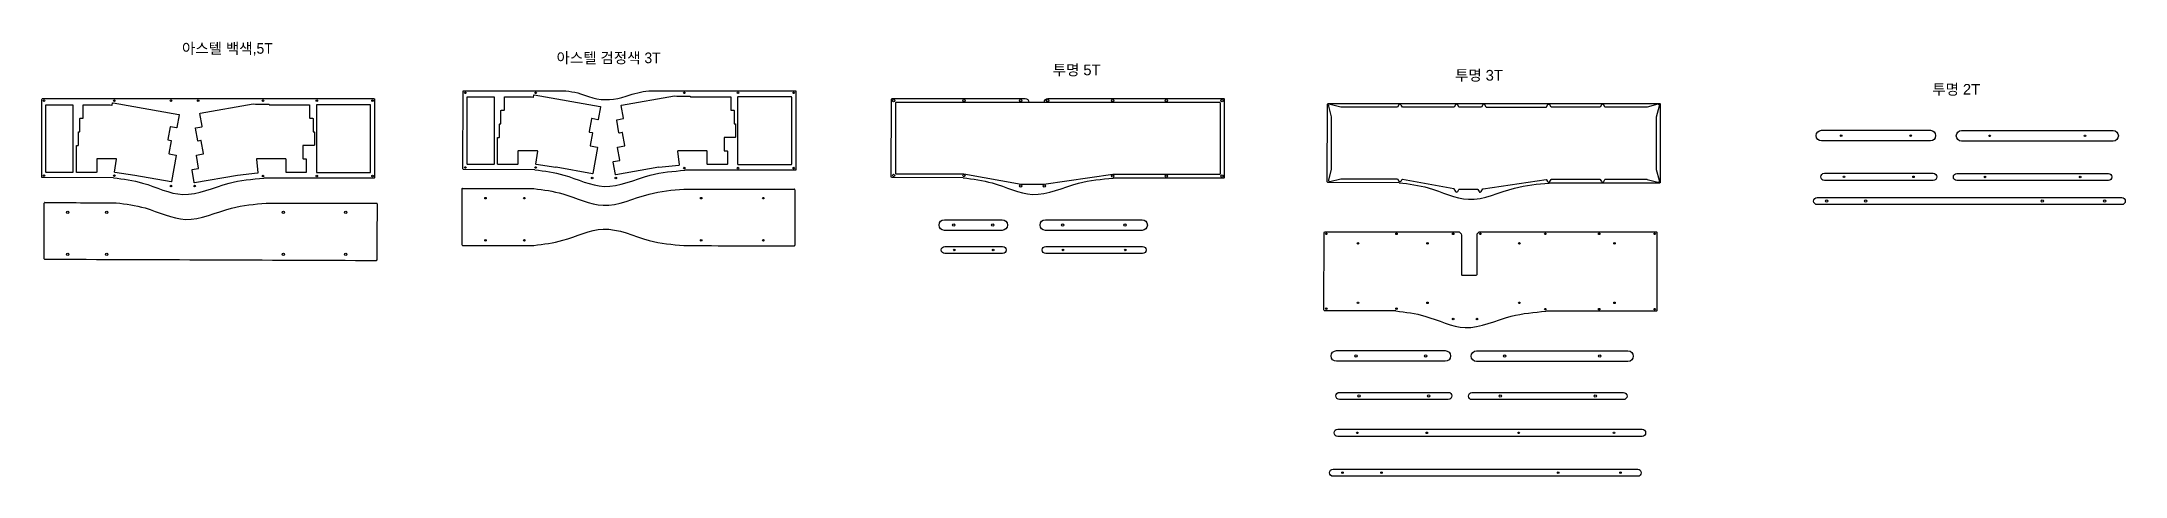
# Model space of a CAD drawing. Header units: millimetres. Extents: x 79 to 3015, y 73 to 685.
import ezdxf

# ---------------------------------------------------------------- set-up
doc = ezdxf.new("R2010")
doc.units = ezdxf.units.MM
doc.styles.get("Standard").update_dxf_attribs({"font": 'arial.ttf'})

msp = doc.modelspace()

# ---------------------------------------------------------------- linework, layer by layer
at = {"linetype": 'Continuous'}
for p, q in [((1892.2, 594.5), (1896.3, 579.4)), ((1909.6, 592.8), (1894.5, 596.8)), ((1909.8, 592.8), (1909.6, 592.8)), ((1989.4, 592.8), (1909.8, 592.8)), ((1989.6, 592.9), (1989.4, 592.8)), ((1991.4, 596), (1989.6, 592.9)), ((1996.4, 592.9), (1994.6, 595.9)), ((1996.7, 592.8), (1996.4, 592.9)), ((2069.1, 592.8), (1996.7, 592.8)), ((2069.4, 593), (2069.1, 592.8)), ((2071.2, 596), (2069.4, 593)), ((2076.1, 592.9), (2074.4, 596)), ((2076.4, 592.8), (2076.1, 592.9)), ((2107.6, 592.8), (2076.4, 592.8)), ((2107.8, 592.9), (2107.6, 592.8)), ((2109.6, 596), (2107.8, 592.9)), ((2114.6, 592.9), (2112.8, 596)), ((2114.8, 592.6), (2114.6, 592.9)), ((2198.9, 592.6), (2114.8, 592.6)), ((2199.2, 592.9), (2198.9, 592.6)), ((2200.9, 596), (2199.2, 592.9)), ((2205.9, 592.9), (2204.2, 596)), ((2206.2, 592.8), (2205.9, 592.9)), ((2274.7, 592.8), (2206.2, 592.8)), ((2275, 592.9), (2274.7, 592.8)), ((2276.8, 596), (2275, 592.9)), ((2281.8, 592.9), (2280, 596)), ((2282, 592.8), (2281.8, 592.9)), ((2340.9, 592.8), (2282, 592.8)), ((2341.1, 592.8), (2340.9, 592.8)), ((2356.2, 596.9), (2341.1, 592.8)), ((2354.4, 579.4), (2358.5, 594.6)), ((1896.3, 579.4), (1896.3, 579.2)), ((1896.3, 579.2), (1896.3, 505.7)), ((2354.4, 579.2), (2354.4, 579.4)), ((2354.4, 504.9), (2354.4, 579.2)), ((1896.2, 505.5), (1892.2, 490.3)), ((1896.3, 505.7), (1896.2, 505.5)), ((2354.4, 504.7), (2354.4, 504.9)), ((2358.5, 489.5), (2354.4, 504.7)), ((1894.4, 488.1), (1909.6, 492.1)), ((1909.6, 492.1), (1909.8, 492.2)), ((1909.8, 492.2), (1989.4, 492.2)), ((1989.4, 492.2), (1989.6, 492)), ((1989.6, 492), (1991.4, 488.9)), ((1994.6, 488.9), (1996, 491.4)), ((1996, 491.4), (1996.4, 491.5)), ((1996.4, 491.5), (2068.8, 478.2)), ((2068.8, 478.2), (2069, 478)), ((2069, 478), (2071.2, 474.2)), ((2074.4, 474.2), (2076.1, 477.1)), ((2076.1, 477.1), (2076.3, 477.3)), ((2076.3, 477.3), (2102.6, 477.3)), ((2102.6, 477.3), (2102.9, 477.1)), ((2102.9, 477.1), (2104.6, 474.2)), ((2107.6, 474.3), (2109.7, 477.9)), ((2109.7, 477.9), (2110.1, 477.9)), ((2110.1, 477.9), (2199.2, 490.9)), ((2199.2, 490.9), (2199.5, 490.7)), ((2199.5, 490.7), (2200.9, 488.1)), ((2204.2, 488.1), (2205.9, 491.2)), ((2205.9, 491.2), (2206.2, 491.4)), ((2206.2, 491.4), (2274.7, 491.4)), ((2274.7, 491.4), (2275, 491.2)), ((2275, 491.2), (2276.8, 488.1)), ((2280, 488.1), (2281.8, 491.2)), ((2281.8, 491.2), (2282, 491.4)), ((2282, 491.4), (2340.9, 491.4)), ((2340.9, 491.4), (2341.1, 491.3)), ((2341.1, 491.3), (2356.2, 487.3))]:
    msp.add_line(p, q, dxfattribs=at)
for points in [[(180.9, 493.4), (80.5, 493.7, -0.414198), (79.5, 494.7), (79.8, 603.9, -0.413357), (80.8, 604.9), (547.6, 604.9, -0.414214), (548.6, 603.9), (548.6, 493.9, -0.414214), (547.6, 492.9), (392.3, 492.9)], [(774.3, 504.7), (673.9, 505, -0.414198), (672.9, 506), (673.2, 615.1, -0.413357), (674.2, 616.1), (809.1, 616.1, -0.086253), (842.9, 610.3), (850, 607.9), (855.8, 606.2), (861.7, 604.8), (867.5, 603.9), (873.4, 603.5), (879.3, 603.6), (885.2, 604.2), (891.1, 605.3), (897, 606.7), (902.9, 608.3), (911.5, 611.1, -0.079409), (942.7, 616.1), (1141, 616.1, -0.414214), (1142, 615.1), (1142, 505.1, -0.414214), (1141, 504.1), (985.7, 504.1)], [(1377.8, 493.5), (1277.4, 493.8, -0.414198), (1276.4, 494.8), (1276.7, 604, -0.413357), (1277.7, 605), (1465, 605, -0.414214), (1470, 600), (1470, 600), (1492.1, 600), (1492.1, 600, -0.414214), (1497.1, 605), (1744.5, 605, -0.414214), (1745.5, 604), (1745.5, 494, -0.414214), (1744.5, 493), (1589.2, 493)], [(1992.1, 486.6), (1891.6, 486.9, -0.414198), (1890.6, 487.9), (1891, 597.1, -0.413357), (1892, 598.1), (2358.7, 598.1, -0.414214), (2359.7, 597.1), (2359.7, 487.1, -0.414214), (2358.7, 486.1), (2203.4, 486.1)], [(1987.3, 306.1), (1886.9, 306.4, -0.414198), (1885.9, 307.5), (1886.2, 416.6, -0.413357), (1887.2, 417.6), (2074.5, 417.6, -0.414213), (2079.5, 412.6), (2079.5, 357.5, 0.414214), (2080.5, 356.5), (2100.6, 356.5, 0.414213), (2101.6, 357.5), (2101.6, 412.6, -0.414214), (2106.6, 417.6), (2353.9, 417.6, -0.414214), (2354.9, 416.6), (2354.9, 306.6, -0.414214), (2353.9, 305.6), (2198.7, 305.6)]]:
    msp.add_lwpolyline(points, format="xyb")
for points in [[(86, 596.3), (123.1, 596.3, -0.414214), (123.6, 595.8), (123.6, 501.5, -0.414214), (123.1, 501), (86, 501, -0.414214), (85.5, 501.5), (85.5, 595.8, -0.414214)], [(138.4, 596.3), (176, 596.3), (178.4, 595.8, 0.414214), (179, 596.2), (179.4, 598.7, -0.414214), (180, 599.1), (272.8, 582.7, -0.414214), (273.2, 582.1), (270.1, 564.4, -0.414214), (269.5, 563.9), (261.1, 565.4, 0.414214), (260.5, 565), (257.4, 547.2, 0.414214), (257.8, 546.7), (261.5, 546, -0.414214), (261.9, 545.4), (258.8, 527.7, 0.414214), (259.2, 527.1), (268.5, 525.4, -0.414214), (268.9, 524.9), (262.5, 488.3, -0.414214), (261.9, 487.9), (210.8, 496.9, 0.006545), (210.8, 496.9), (210.5, 497), (210.5, 496.9), (182.7, 501, -0.414214), (182.3, 501.6), (185, 519.5, 0.458364), (184.5, 520.1), (157.5, 520.1, 0.414214), (157, 519.6), (157, 501.5, -0.414214), (156.5, 501), (128.9, 501, -0.414214), (128.4, 501.5), (128.4, 538.6, -0.414214), (128.9, 539.1), (130.7, 539.1, 0.414214), (131.2, 539.6), (131.2, 557.7, -0.414214), (131.7, 558.2), (132.6, 558.2, 0.414214), (133.1, 558.7), (133.1, 576.7, -0.414214), (133.6, 577.2), (137.4, 577.2, 0.414214), (137.9, 577.7), (137.9, 595.8, -0.414214)], [(302.9, 584.4), (377.4, 597.5), (380.8, 597.2), (399.3, 597.2, -0.400363), (399.8, 596.7, 0.400363), (400.3, 596.3), (456.5, 596.3, -0.414214), (457, 595.8), (457, 577.7, 0.414214), (457.5, 577.2), (461.3, 577.2, -0.414214), (461.8, 576.7), (461.8, 558.7, 0.414214), (462.3, 558.2), (463.2, 558.2, -0.414214), (463.7, 557.7), (463.7, 539.6, -0.414214), (463.2, 539.1), (448, 539.1, 0.414214), (447.5, 538.6), (447.5, 520.6, 0.414214), (448, 520.1), (451.7, 520.1, -0.414214), (452.2, 519.6), (452.2, 501.5, -0.414214), (451.7, 501), (424.2, 501, -0.414214), (423.7, 501.5), (423.7, 519.6, 0.414214), (423.2, 520.1), (382.5, 520.1, 0.445229), (382, 519.5), (384, 500.3, -0.414214), (383.6, 499.8), (355.6, 496.8), (355.6, 496.9), (355.5, 496.9), (295, 486.3, -0.414214), (294.5, 486.7), (291.3, 504.4, -0.414214), (291.7, 505), (300.1, 506.5, 0.414214), (300.5, 507.1), (297.4, 524.9, -0.414214), (297.8, 525.4), (307.1, 527.1, 0.414214), (307.5, 527.7), (304.4, 545.4, 0.414214), (303.8, 545.8), (300, 545.2, -0.414214), (299.4, 545.6), (296.3, 563.4, -0.414214), (296.7, 563.9), (305.2, 565.4, 0.414214), (305.6, 566), (302.5, 583.8, -0.414214)], [(467, 501), (542.2, 501, 0.414214), (542.7, 501.5), (542.7, 595.8, 0.414214), (542.2, 596.3), (467, 596.3, 0.414214), (466.5, 595.8), (466.5, 501.5, 0.414214)], [(679.4, 607.5), (716.5, 607.5, -0.414214), (717, 607), (717, 512.8, -0.414214), (716.5, 512.3), (679.4, 512.3, -0.414214), (678.9, 512.8), (678.9, 607, -0.414214)], [(731.8, 607.5), (769.4, 607.5), (771.8, 607.1, 0.414214), (772.4, 607.5), (772.8, 609.9, -0.414214), (773.4, 610.3), (866.2, 594, -0.414214), (866.6, 593.4), (863.5, 575.6, -0.414214), (862.9, 575.2), (854.5, 576.7, 0.414214), (853.9, 576.3), (850.8, 558.5, 0.414214), (851.2, 557.9), (854.9, 557.3, -0.414214), (855.3, 556.7), (852.2, 538.9, 0.414214), (852.6, 538.4), (861.9, 536.7, -0.414214), (862.3, 536.1), (855.9, 499.6, -0.414214), (855.3, 499.2), (804.2, 508.2, 0.006545), (804.2, 508.2), (803.9, 508.2), (803.9, 508.1), (776.1, 512.3, -0.414214), (775.7, 512.8), (778.3, 530.8, 0.458364), (777.9, 531.3), (750.8, 531.3, 0.414214), (750.3, 530.8), (750.3, 512.8, -0.414214), (749.8, 512.3), (722.3, 512.3, -0.414214), (721.8, 512.8), (721.8, 549.9, -0.414214), (722.3, 550.4), (724.1, 550.4, 0.414214), (724.6, 550.9), (724.6, 568.9, -0.414214), (725.1, 569.4), (726, 569.4, 0.414214), (726.5, 569.9), (726.5, 588, -0.414214), (727, 588.5), (730.8, 588.5, 0.414214), (731.3, 589), (731.3, 607, -0.414214)], [(896.3, 595.6), (970.8, 608.8), (974.2, 608.5), (992.7, 608.5, -0.400363), (993.2, 608, 0.400363), (993.7, 607.5), (1049.9, 607.5, -0.414214), (1050.4, 607), (1050.4, 589, 0.414214), (1050.9, 588.5), (1054.6, 588.5, -0.414214), (1055.1, 588), (1055.1, 569.9, 0.414214), (1055.6, 569.4), (1056.6, 569.4, -0.414214), (1057.1, 568.9), (1057.1, 550.9, -0.414214), (1056.6, 550.4), (1041.4, 550.4, 0.414214), (1040.9, 549.9), (1040.9, 531.8, 0.414214), (1041.4, 531.3), (1045.1, 531.3, -0.414214), (1045.6, 530.8), (1045.6, 512.8, -0.414214), (1045.1, 512.3), (1017.5, 512.3, -0.414214), (1017, 512.8), (1017, 530.8, 0.414214), (1016.5, 531.3), (975.9, 531.3, 0.445229), (975.4, 530.8), (977.4, 511.6, -0.414214), (977, 511), (949, 508.1), (949, 508.2), (948.9, 508.2), (888.4, 497.5, -0.414214), (887.8, 497.9), (884.7, 515.7, -0.414214), (885.1, 516.3), (893.5, 517.8, 0.414214), (893.9, 518.4), (890.8, 536.1, -0.414214), (891.2, 536.7), (900.5, 538.4, 0.414214), (900.9, 538.9), (897.8, 556.7, 0.414214), (897.2, 557.1), (893.4, 556.4, -0.414214), (892.8, 556.8), (889.7, 574.6, -0.414214), (890.1, 575.2), (898.6, 576.7, 0.414214), (899, 577.3), (895.9, 595.1, -0.414214)], [(1060.4, 512.3), (1135.6, 512.3, 0.414214), (1136.1, 512.8), (1136.1, 607, 0.414214), (1135.6, 607.5), (1060.4, 607.5, 0.414214), (1059.9, 607), (1059.9, 512.8, 0.414214)]]:
    msp.add_lwpolyline(points, format="xyb", close=True, dxfattribs=at)
msp.add_lwpolyline([(1378.8, 499.2), (1459.4, 484.4), (1491.5, 484.4), (1588.3, 498.5), (1739, 498.5, 0.414214), (1740, 499.5), (1740, 598.5, 0.414214), (1739, 599.5), (1283.2, 599.5, 0.414214), (1282.2, 598.5), (1282.2, 500.2, 0.414214), (1283.2, 499.2), (1378.8, 499.2)], format="xyb", dxfattribs=at)
for points in [[(2586.9, 560.3), (2740.2, 560.3, -1), (2740.2, 545.3), (2586.9, 545.3, -1)], [(2784.3, 560.1), (2997.6, 560.1, -1), (2997.6, 545.1), (2784.3, 545.1, -1)], [(2590.9, 499.8), (2744.2, 499.8, -1), (2744.2, 489.8), (2590.9, 489.8, -1)], [(2777.6, 499.6), (2991, 499.6, -1), (2991, 489.6), (2777.6, 489.6, -1)], [(2580.8, 465.7), (3009.9, 465.7, -1), (3009.9, 455.7), (2580.8, 455.7, -1)], [(1432.7, 419.5), (1351.2, 419.5, -1), (1351.2, 434.5), (1432.7, 434.5, -1)], [(1629.7, 419.5), (1493.5, 419.5, -1), (1493.5, 434.5), (1629.7, 434.5, -1)], [(1351.9, 396.9), (1433.3, 396.9, -1), (1433.3, 386.9), (1351.9, 386.9, -1)], [(1494.1, 396.9), (1630.4, 396.9, -1), (1630.4, 386.9), (1494.1, 386.9, -1)], [(1903.5, 250.2), (2056.8, 250.2, -1), (2056.8, 235.2), (1903.5, 235.2, -1)], [(2100.8, 250), (2314.2, 250, -1), (2314.2, 235), (2100.8, 235, -1)], [(1907.8, 191.5), (2061.1, 191.5, -1), (2061.1, 181.5), (1907.8, 181.5, -1)], [(2094.5, 191.2), (2307.9, 191.2, -1), (2307.9, 181.2), (2094.5, 181.2, -1)], [(1905.3, 139.5), (2334.1, 139.5, -1), (2334.1, 129.5), (1905.3, 129.5, -1)], [(1898.8, 83.3), (2327.9, 83.3, -1), (2327.9, 73.3), (1898.8, 73.3, -1)]]:
    msp.add_lwpolyline(points, format="xyb", close=True)
for centre in [(82.8, 601.9), (181.9, 601.9), (261.6, 601.9), (300, 601.9), (391.4, 601.9), (467.2, 601.9), (545.6, 601.9), (676.2, 613.1), (775.3, 613.1), (984.8, 613.1), (1060.6, 613.1), (1139, 613.1), (676.2, 507.9), (775.3, 507.9), (984.8, 507.1), (1060.6, 507.1), (1139, 507.1), (82.8, 496.6), (181.9, 496.6), (261.6, 481.9), (295, 481.9), (391.4, 495.9), (467.2, 495.9), (545.6, 495.9), (855, 493.2), (888.4, 493.2), (1889.2, 414.6), (1988.2, 414.6), (2068, 414.6), (2106.4, 414.6), (2197.8, 414.6), (2273.6, 414.6), (2351.9, 414.6), (1889.2, 309.4), (1988.2, 309.4), (2068, 294.7), (2101.4, 294.7), (2197.8, 308.6), (2273.6, 308.6), (2351.9, 308.6)]:
    msp.add_circle(centre, 1.1, dxfattribs=at)
for centre, radius in [((1279.7, 602), 1.65), ((1378.8, 602), 1.65), ((1458.5, 602), 1.65), ((1496.9, 602), 1.65), ((1588.3, 602), 1.65), ((1664.1, 602), 1.65), ((1742.5, 602), 1.65), ((2614.6, 552.8), 1.1), ((2712.6, 552.8), 1.1), ((2823.9, 552.6), 1.1), ((2958, 552.6), 1.1), ((1279.7, 496.7), 1.65), ((1378.8, 496.7), 1.65), ((1458.5, 482), 1.65), ((1491.9, 482), 1.65), ((1588.3, 496), 1.65), ((1664.1, 496), 1.65), ((1742.5, 496), 1.65), ((2618.5, 494.8), 1.1), ((2716.5, 494.8), 1.1), ((2817.3, 494.6), 1.1), ((2951.3, 494.6), 1.1), ((116.2, 444.9), 1.65), ((171.1, 444.9), 1.65), ((420, 444.9), 1.65), ((507.8, 444.9), 1.65), ((704.7, 464.8), 1.1), ((759.6, 464.8), 1.1), ((1008.5, 464.8), 1.1), ((1096.2, 464.8), 1.1), ((2594.1, 460.7), 1.65), ((2649, 460.7), 1.65), ((2897.9, 460.7), 1.65), ((2985.6, 460.7), 1.65), ((1364.5, 427), 1.65), ((1419.4, 427), 1.65), ((1517.7, 427), 1.65), ((1605.5, 427), 1.65), ((116.2, 385.7), 1.65), ((171.1, 385.7), 1.65), ((420, 385.7), 1.65), ((507.8, 385.7), 1.65), ((704.7, 405.6), 1.1), ((759.6, 405.6), 1.1), ((1008.5, 405.6), 1.1), ((1096.2, 405.6), 1.1), ((1365.1, 391.9), 1.1), ((1420, 391.9), 1.1), ((1518.4, 391.9), 1.1), ((1606.1, 391.9), 1.1), ((1933.8, 401.1), 1.1), ((2031.8, 401.1), 1.1), ((2161.2, 401.1), 1.1), ((2295.3, 401.1), 1.1), ((1933.8, 317.5), 1.1), ((2031.8, 317.5), 1.1), ((2161.2, 317.5), 1.1), ((2295.3, 317.5), 1.1), ((1931.2, 242.7), 1.65), ((2029.2, 242.7), 1.65), ((2140.5, 242.5), 1.65), ((2274.5, 242.5), 1.65), ((1935.4, 186.5), 1.65), ((2033.4, 186.5), 1.65), ((2134.2, 186.2), 1.65), ((2268.2, 186.2), 1.65), ((1932.9, 134.5), 1.1), ((2030.9, 134.5), 1.1), ((2160.4, 134.5), 1.1), ((2294.4, 134.5), 1.1), ((1912.1, 78.3), 1.1), ((1967, 78.3), 1.1), ((2215.9, 78.3), 1.1), ((2303.7, 78.3), 1.1)]:
    msp.add_circle(centre, radius)
for centre, radius, start, end in [((1893.9, 595.1), 1.83, 72.4937, 196.9582), ((1993, 595.1), 1.84, 27.9951, 150.2907), ((2072.8, 595.1), 1.85, 30.2343, 148.2696), ((2111.2, 595.1), 1.85, 29.8081, 150.1925), ((2202.5, 595.1), 1.85, 29.8133, 150.1867), ((2278.4, 595.1), 1.85, 29.8069, 150.1931), ((2356.7, 595.1), 1.84, 344.4074, 105.41), ((1894, 489.9), 1.85, 165.0478, 284.9522), ((1993, 489.9), 1.85, 209.8069, 330.1931), ((2072.8, 475.1), 1.85, 209.8069, 330.1931), ((2106.1, 474.9), 1.66, 206.2372, 337.542), ((2202.5, 489.1), 1.85, 209.8069, 330.1931), ((2278.4, 489.1), 1.85, 209.8069, 330.1931), ((2356.7, 489.1), 1.85, 254.8069, 15.1931)]:
    msp.add_arc(centre, radius, start, end, dxfattribs=at)
for centre, start, end in [((672.4, 477.5), 89.8311, 180), ((1139.5, 476.7), 360, 90), ((84, 457.6), 89.8311, 180), ((84, 457.6), 89.8311, 180), ((551, 456.8), 359.7895, 90), ((551, 456.8), 360, 90), ((672.4, 399.4), 180, 269.9585), ((1139.5, 398.5), 269.7895, 0), ((84, 379.5), 180, 269.7895), ((84, 379.5), 180, 269.9585), ((550.7, 377.7), 269.7895, 359.7895), ((551, 378.6), 269.7895, 0)]:
    msp.add_arc(centre, 1, start, end)
for points in [[(774.3, 504.7), (815.1, 497.4), (871.9, 481.3), (936.8, 497.1), (985.7, 504.1)], [(180.9, 493.4), (221.7, 486.1), (278.5, 470), (343.4, 485.8), (392.3, 492.9)], [(1377.8, 493.5), (1418.6, 486.2), (1475.4, 470.1), (1540.3, 485.9), (1589.2, 493)], [(1992.1, 486.6), (2032.9, 479.3), (2089.7, 463.2), (2154.6, 479), (2203.4, 486.1)]]:
    msp.add_spline(points, degree=3)
at = {"start_tangent": (0, -1), "end_tangent": (0, -1)}
for points in [[(671.4, 477.5), (671.4, 399.4)], [(1140.5, 476.7), (1140.5, 398.5)]]:
    msp.add_spline(points, degree=3, dxfattribs=at)
for points, knots in [([(672.4, 478.5), (706.2, 478.4), (739.5, 478.3), (772.9, 478.2), (786.5, 476.5), (819.7, 472.3), (872.7, 444.3), (929.4, 472.9), (967.9, 476.2), (984.2, 477.7), (1035.8, 477.7), (1087.4, 477.7), (1139.5, 477.7)], [0.009791, 0.009791, 0.009791, 0.009791, 1, 1, 1, 42.417478, 101.485409, 168.289261, 217.631762, 217.631762, 217.631762, 218.625404, 218.625404, 218.625404, 218.625404]), ([(184.4, 458.3), (198.1, 456.6), (231.2, 452.4), (284.3, 424.5), (341, 453.1), (379.4, 456.4), (395.7, 457.8)], [3, 3, 3, 3, 44.417478, 103.485409, 170.289261, 219.631762, 219.631762, 219.631762, 219.631762]), ([(672.4, 398.4), (706.2, 398.3), (739.5, 398.3), (772.9, 398.3), (786.5, 400), (819.7, 404), (872.9, 431.8), (929.4, 403), (967.9, 399.5), (984.2, 398.1), (1035.8, 397.9), (1087.4, 397.7), (1139.5, 397.5)], [0.009755, 0.009755, 0.009755, 0.009755, 1, 1, 1, 42.417478, 101.485409, 168.289261, 217.631762, 217.631762, 217.631762, 218.625381, 218.625381, 218.625381, 218.625381]), ([(1987.3, 306.1), (2001, 304.4), (2034.1, 300.2), (2087.2, 272.3), (2143.9, 300.9), (2182.3, 304.2), (2198.7, 305.6)], [1, 1, 1, 1, 42.417478, 101.485409, 168.289261, 217.631762, 217.631762, 217.631762, 217.631762])]:
    msp.add_open_spline(points, degree=3, knots=knots)
for points in [[(83, 379.5), (83, 405.5), (83, 431.6), (83, 457.6)], [(84, 458.6), (117.8, 458.5), (151.1, 458.4), (184.4, 458.3)], [(395.7, 457.8), (447.3, 457.8), (498.9, 457.8), (551, 457.8)], [(552, 456.8), (551.9, 430.7), (551.8, 404.6), (551.7, 377.7)], [(550.7, 376.7), (395.1, 377.3), (239.5, 377.9), (84, 378.5)]]:
    msp.add_open_spline(points, degree=3)

# ---------------------------------------------------------------- texts
at = {"char_height": 15, "attachment_point": 1}
for s, width, insert in [('{\\fGulim|b0|i0|c129|p50;아스텔 백색,5T}', 145.548, (277.1, 683.1)), ('{\\fGulim|b0|i0|c129|p50;아스텔 검정색 3T}', 196.051, (804.8, 669.8)), ('{\\fGulim|b0|i0|c129|p50;투명 }5T', 94.918, (1503.8, 652.8)), ('{\\fGulim|b0|i0|c129|p50;투명 }3T', 94.918, (2070.6, 645.3)), ('{\\fGulim|b0|i0|c129|p50;투명 }2T', 94.918, (2742.9, 625.5))]:
    msp.add_mtext_dynamic_manual_height_columns(s, width=width, gutter_width=12.5, heights=[0], dxfattribs=dict(at, insert=insert))

doc.saveas('drawing.dxf')
